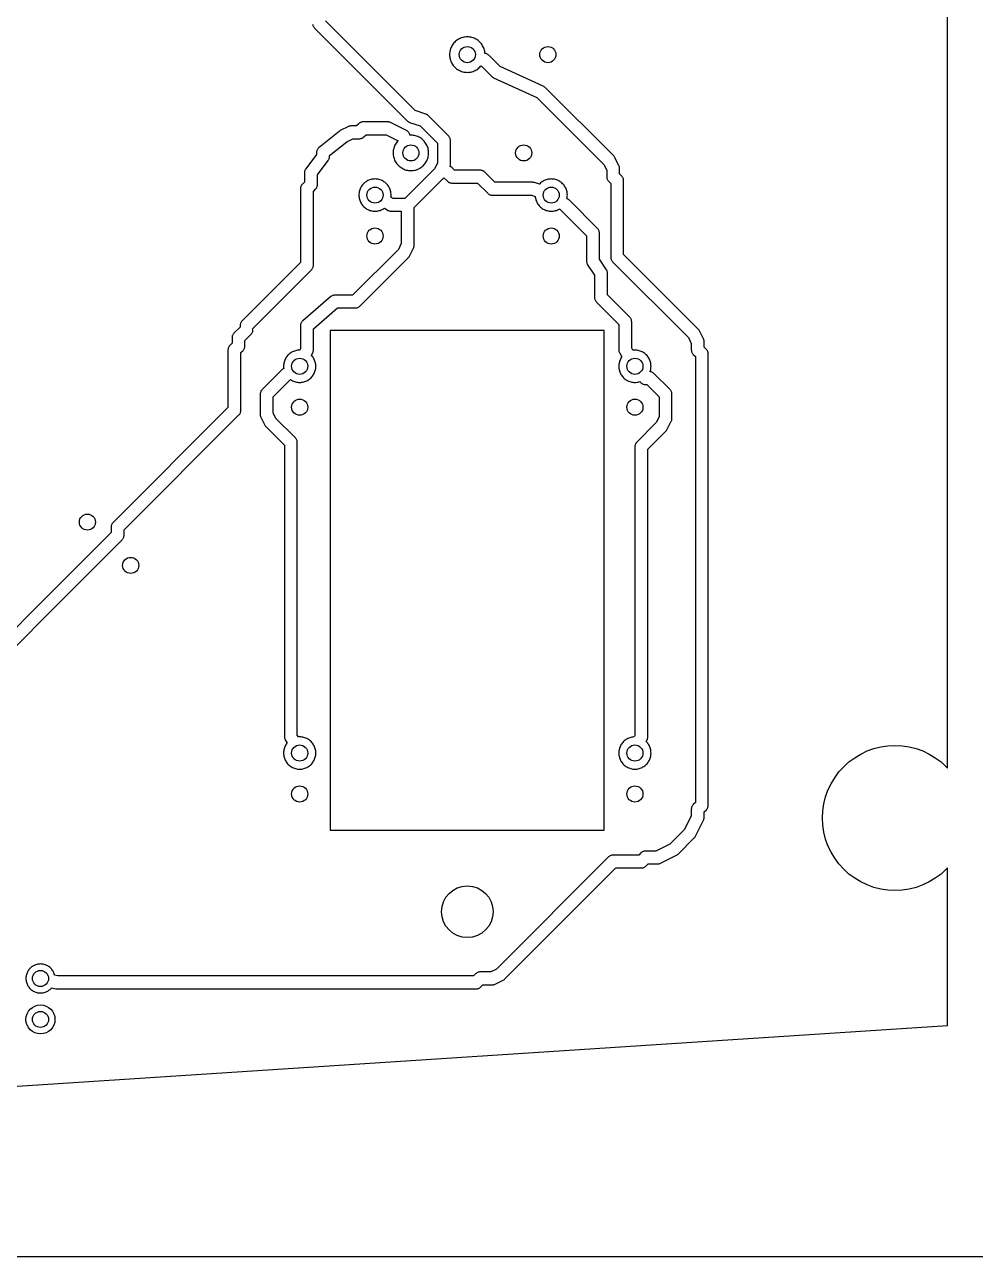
# Model space of a CAD drawing. Header units: millimetres. Extents: x 0 to 250, y 0 to 130.
# Drawn here: x 90.8 to 149.8, y 0 to 76.4 of the extents above; entities that cross this region are included whole.
import ezdxf

# ---------------------------------------------------------------- set-up
doc = ezdxf.new("R2010")
doc.units = ezdxf.units.MM
for name, color, linetype in [('0_REF_BLANK_250x130_DO_NOT_CUT', 8, 'Continuous'), ('1_ISOLATE_0.4mm_PROFILE_OUTSIDE_0.12deep', 1, 'Continuous'), ('2_DRILL_1.0mm', 3, 'Continuous'), ('3_DRILL_3.2mm_STANDOFF', 5, 'Continuous'), ('4_CUTOUTS_PROFILE_INSIDE_THRU', 4, 'Continuous'), ('5_OUTLINE_PROFILE_OUTSIDE_THRU', 2, 'Continuous')]:
    doc.layers.add(name, color=color, linetype=linetype)

msp = doc.modelspace()

# ---------------------------------------------------------------- linework, layer by layer
at = {"layer": '0_REF_BLANK_250x130_DO_NOT_CUT'}
msp.add_lwpolyline([(0, 0), (250, 0), (250, 130), (0, 130)], close=True, dxfattribs=at)
at = {"layer": '1_ISOLATE_0.4mm_PROFILE_OUTSIDE_0.12deep'}
for points in [[(108.6519, 76.4608), (108.6577, 76.422), (108.6672, 76.3839), (108.6804, 76.3469), (108.6972, 76.3114), (108.7174, 76.2778), (108.7408, 76.2462), (108.7672, 76.2172), (114.5172, 70.4672), (114.5446, 70.4422), (114.5742, 70.4199), (114.6057, 70.4004), (114.6389, 70.3839), (114.6735, 70.3705), (115.3339, 70.1504), (116.4, 69.0843), (116.4, 67.8444), (116.2213, 67.4869), (114.3768, 65.6425), (114.3392, 65.6481), (114.3, 65.65), (113.6591, 65.65), (113.5144, 65.7353), (113.5199, 65.7906), (113.522, 65.856), (113.5199, 65.9214), (113.5134, 65.9865), (113.5028, 66.0511), (113.4879, 66.1148), (113.4689, 66.1774), (113.4459, 66.2387), (113.4189, 66.2983), (113.388, 66.356), (113.3535, 66.4116), (113.3154, 66.4648), (113.2738, 66.5153), (113.2291, 66.5631), (113.1813, 66.6078), (113.1308, 66.6494), (113.0776, 66.6875), (113.022, 66.722), (112.9643, 66.7529), (112.9047, 66.7799), (112.8434, 66.8029), (112.7808, 66.8219), (112.7171, 66.8368), (112.6525, 66.8474), (112.5874, 66.8539), (112.522, 66.856), (112.4566, 66.8539), (112.3915, 66.8474), (112.3269, 66.8368), (112.2632, 66.8219), (112.2006, 66.8029), (112.1393, 66.7799), (112.0797, 66.7529), (112.022, 66.722), (111.9664, 66.6875), (111.9132, 66.6494), (111.8627, 66.6078), (111.8149, 66.5631), (111.7702, 66.5153), (111.7286, 66.4648), (111.6905, 66.4116), (111.656, 66.356), (111.6251, 66.2983), (111.5981, 66.2387), (111.5751, 66.1774), (111.5561, 66.1148), (111.5412, 66.0511), (111.5306, 65.9865), (111.5241, 65.9214), (111.522, 65.856), (111.5241, 65.7906), (111.5306, 65.7255), (111.5412, 65.6609), (111.5561, 65.5972), (111.5751, 65.5346), (111.5981, 65.4733), (111.6251, 65.4137), (111.656, 65.356), (111.6905, 65.3004), (111.7286, 65.2472), (111.7702, 65.1967), (111.8149, 65.1489), (111.8627, 65.1042), (111.9132, 65.0626), (111.9664, 65.0245), (112.022, 64.99), (112.0797, 64.9591), (112.1393, 64.9321), (112.2006, 64.9091), (112.2632, 64.8901), (112.3269, 64.8752), (112.3915, 64.8646), (112.4566, 64.8581), (112.522, 64.856), (112.5874, 64.8581), (112.6525, 64.8646), (112.7171, 64.8752), (112.7808, 64.8901), (112.8434, 64.9091), (112.9047, 64.9321), (112.9643, 64.9591), (113.022, 64.99), (113.0776, 65.0245), (113.1079, 65.0463), (113.3469, 64.9054), (113.3847, 64.8858), (113.4243, 64.8703), (113.4654, 64.859), (113.5075, 64.8523), (113.55, 64.85), (114.15, 64.85), (114.15, 62.8444), (113.9713, 62.4869), (111.1343, 59.65), (110.05, 59.65), (110.0096, 59.648), (109.9696, 59.6418), (109.9304, 59.6317), (109.8924, 59.6177), (109.8561, 59.5998), (109.8217, 59.5785), (109.7897, 59.5537), (108.0397, 58.0537), (108.0118, 58.0274), (107.9866, 57.9986), (107.9643, 57.9675), (107.945, 57.9344), (107.929, 57.8996), (107.9164, 57.8634), (107.9073, 57.8262), (107.9018, 57.7883), (107.9, 57.75), (107.9, 56.3345), (107.855, 56.2328), (107.85, 56.233), (107.7846, 56.2309), (107.7195, 56.2244), (107.6549, 56.2138), (107.5912, 56.1989), (107.5286, 56.1799), (107.4673, 56.1569), (107.4077, 56.1299), (107.35, 56.099), (107.2944, 56.0645), (107.2412, 56.0264), (107.1907, 55.9848), (107.1429, 55.9401), (107.0982, 55.8923), (107.0566, 55.8418), (107.0185, 55.7886), (106.984, 55.733), (106.9531, 55.6753), (106.9261, 55.6157), (106.9031, 55.5544), (106.8841, 55.4918), (106.8692, 55.4281), (106.8586, 55.3635), (106.8521, 55.2984), (106.85, 55.233), (106.8521, 55.1676), (106.8586, 55.1025), (106.8588, 55.1012), (106.8278, 55.0826), (106.7962, 55.0592), (106.7672, 55.0328), (105.5172, 53.7828), (105.4908, 53.7538), (105.4674, 53.7222), (105.4472, 53.6886), (105.4304, 53.6531), (105.4172, 53.6161), (105.4077, 53.578), (105.4019, 53.5392), (105.4, 53.5), (105.4, 52.25), (105.4017, 52.213), (105.4069, 52.1762), (105.4154, 52.1402), (105.4272, 52.105), (105.4422, 52.0711), (105.6922, 51.5711), (105.7134, 51.5338), (105.7385, 51.4991), (105.7672, 51.4672), (106.9, 50.3343), (106.9, 32.25), (106.902, 32.2104), (106.9078, 32.1712), (106.9176, 32.1328), (106.931, 32.0955), (106.9482, 32.0597), (107.0623, 31.8487), (107.0566, 31.8418), (107.0185, 31.7886), (106.984, 31.733), (106.9531, 31.6753), (106.9261, 31.6157), (106.9031, 31.5544), (106.8841, 31.4918), (106.8692, 31.4281), (106.8586, 31.3635), (106.8521, 31.2984), (106.85, 31.233), (106.8521, 31.1676), (106.8586, 31.1025), (106.8692, 31.0379), (106.8841, 30.9742), (106.9031, 30.9116), (106.9261, 30.8503), (106.9531, 30.7907), (106.984, 30.733), (107.0185, 30.6774), (107.0566, 30.6242), (107.0982, 30.5737), (107.1429, 30.5259), (107.1907, 30.4812), (107.2412, 30.4396), (107.2944, 30.4015), (107.35, 30.367), (107.4077, 30.3361), (107.4673, 30.3091), (107.5286, 30.2861), (107.5912, 30.2671), (107.6549, 30.2522), (107.7195, 30.2416), (107.7846, 30.2351), (107.85, 30.233), (107.9154, 30.2351), (107.9805, 30.2416), (108.0451, 30.2522), (108.1088, 30.2671), (108.1714, 30.2861), (108.2327, 30.3091), (108.2923, 30.3361), (108.35, 30.367), (108.4056, 30.4015), (108.4588, 30.4396), (108.5093, 30.4812), (108.5571, 30.5259), (108.6018, 30.5737), (108.6434, 30.6242), (108.6815, 30.6774), (108.716, 30.733), (108.7469, 30.7907), (108.7739, 30.8503), (108.7969, 30.9116), (108.8159, 30.9742), (108.8308, 31.0379), (108.8414, 31.1025), (108.8479, 31.1676), (108.85, 31.233), (108.8479, 31.2984), (108.8414, 31.3635), (108.8308, 31.4281), (108.8159, 31.4918), (108.7969, 31.5544), (108.7739, 31.6157), (108.7469, 31.6753), (108.716, 31.733), (108.6815, 31.7886), (108.6434, 31.8418), (108.6018, 31.8923), (108.5571, 31.9401), (108.5093, 31.9848), (108.4588, 32.0264), (108.4056, 32.0645), (108.35, 32.099), (108.2923, 32.1299), (108.2327, 32.1569), (108.1714, 32.1799), (108.1088, 32.1989), (108.0451, 32.2138), (107.9805, 32.2244), (107.9154, 32.2309), (107.85, 32.233), (107.7846, 32.2309), (107.7661, 32.229), (107.7, 32.3512), (107.7, 50.5), (107.6981, 50.5392), (107.6923, 50.578), (107.6828, 50.6161), (107.6696, 50.6531), (107.6528, 50.6886), (107.6326, 50.7222), (107.6092, 50.7538), (107.5828, 50.7828), (106.3787, 51.9869), (106.2, 52.3444), (106.2, 53.3343), (107.2786, 54.4129), (107.2944, 54.4015), (107.35, 54.367), (107.4077, 54.3361), (107.4673, 54.3091), (107.5286, 54.2861), (107.5912, 54.2671), (107.6549, 54.2522), (107.7195, 54.2416), (107.7846, 54.2351), (107.85, 54.233), (107.9154, 54.2351), (107.9805, 54.2416), (108.0451, 54.2522), (108.1088, 54.2671), (108.1714, 54.2861), (108.2327, 54.3091), (108.2923, 54.3361), (108.35, 54.367), (108.4056, 54.4015), (108.4588, 54.4396), (108.5093, 54.4812), (108.5571, 54.5259), (108.6018, 54.5737), (108.6434, 54.6242), (108.6815, 54.6774), (108.716, 54.733), (108.7469, 54.7907), (108.7739, 54.8503), (108.7969, 54.9116), (108.8159, 54.9742), (108.8308, 55.0379), (108.8414, 55.1025), (108.8479, 55.1676), (108.85, 55.233), (108.8479, 55.2984), (108.8414, 55.3635), (108.8308, 55.4281), (108.8159, 55.4918), (108.7969, 55.5544), (108.7739, 55.6157), (108.7469, 55.6753), (108.716, 55.733), (108.6815, 55.7886), (108.6434, 55.8418), (108.6018, 55.8923), (108.5864, 55.9088), (108.6658, 56.0881), (108.6806, 56.127), (108.6914, 56.1673), (108.6978, 56.2084), (108.7, 56.25), (108.7, 57.566), (110.198, 58.85), (111.3, 58.85), (111.3392, 58.8519), (111.378, 58.8577), (111.4161, 58.8672), (111.4531, 58.8804), (111.4886, 58.8972), (111.5222, 58.9174), (111.5538, 58.9408), (111.5828, 58.9672), (114.5828, 61.9672), (114.6115, 61.9991), (114.6366, 62.0338), (114.6578, 62.0711), (114.9078, 62.5711), (114.9228, 62.605), (114.9346, 62.6402), (114.9431, 62.6762), (114.9483, 62.713), (114.95, 62.75), (114.95, 65.0843), (116.8, 66.9343), (117.0172, 66.7172), (117.0462, 66.6908), (117.0778, 66.6674), (117.1114, 66.6472), (117.1469, 66.6304), (117.1839, 66.6172), (117.222, 66.6077), (117.2608, 66.6019), (117.3, 66.6), (118.8843, 66.6), (119.5172, 65.9672), (119.5462, 65.9408), (119.5778, 65.9174), (119.6114, 65.8972), (119.6469, 65.8804), (119.6839, 65.8672), (119.722, 65.8577), (119.7608, 65.8519), (119.8, 65.85), (122.2338, 65.85), (122.4619, 65.7724), (122.4666, 65.7255), (122.4772, 65.6609), (122.4921, 65.5972), (122.5111, 65.5346), (122.5341, 65.4733), (122.5611, 65.4137), (122.592, 65.356), (122.6265, 65.3004), (122.6646, 65.2472), (122.7062, 65.1967), (122.7509, 65.1489), (122.7987, 65.1042), (122.8492, 65.0626), (122.9024, 65.0245), (122.958, 64.99), (123.0157, 64.9591), (123.0753, 64.9321), (123.1366, 64.9091), (123.1992, 64.8901), (123.2629, 64.8752), (123.3275, 64.8646), (123.3926, 64.8581), (123.458, 64.856), (123.5234, 64.8581), (123.5885, 64.8646), (123.6531, 64.8752), (123.7168, 64.8901), (123.7794, 64.9091), (123.8407, 64.9321), (123.9003, 64.9591), (123.958, 64.99), (123.9836, 65.0059), (123.9908, 64.9962), (124.0172, 64.9672), (125.65, 63.3343), (125.65, 61.75), (125.6519, 61.7109), (125.6577, 61.6721), (125.6672, 61.6341), (125.6803, 61.5972), (125.6971, 61.5617), (125.7172, 61.5281), (126.15, 60.8789), (126.15, 59.5), (126.1519, 59.4608), (126.1577, 59.422), (126.1672, 59.3839), (126.1804, 59.3469), (126.1972, 59.3114), (126.2174, 59.2778), (126.2408, 59.2462), (126.2672, 59.2172), (127.65, 57.8343), (127.65, 56.25), (127.6523, 56.2074), (127.6591, 56.1654), (127.6703, 56.1242), (127.6858, 56.0846), (127.7055, 56.0467), (127.8401, 55.8186), (127.8185, 55.7886), (127.784, 55.733), (127.7531, 55.6753), (127.7261, 55.6157), (127.7031, 55.5544), (127.6841, 55.4918), (127.6692, 55.4281), (127.6586, 55.3635), (127.6521, 55.2984), (127.65, 55.233), (127.6521, 55.1676), (127.6586, 55.1025), (127.6692, 55.0379), (127.6841, 54.9742), (127.7031, 54.9116), (127.7261, 54.8503), (127.7531, 54.7907), (127.784, 54.733), (127.8185, 54.6774), (127.8566, 54.6242), (127.8982, 54.5737), (127.9429, 54.5259), (127.9907, 54.4812), (128.0412, 54.4396), (128.0944, 54.4015), (128.15, 54.367), (128.2077, 54.3361), (128.2673, 54.3091), (128.3286, 54.2861), (128.3912, 54.2671), (128.4549, 54.2522), (128.5195, 54.2416), (128.5846, 54.2351), (128.65, 54.233), (128.7154, 54.2351), (128.7805, 54.2416), (128.8451, 54.2522), (128.9088, 54.2671), (128.9638, 54.2838), (128.9674, 54.2778), (128.9908, 54.2462), (129.0172, 54.2172), (129.0462, 54.1908), (129.0778, 54.1674), (129.1114, 54.1472), (129.1469, 54.1304), (129.1839, 54.1172), (129.222, 54.1077), (129.2608, 54.1019), (129.3, 54.1), (129.3843, 54.1), (130.15, 53.3343), (130.15, 52.0944), (129.9713, 51.7369), (128.7672, 50.5328), (128.7408, 50.5038), (128.7174, 50.4722), (128.6972, 50.4386), (128.6804, 50.4031), (128.6672, 50.3661), (128.6577, 50.328), (128.6519, 50.2892), (128.65, 50.25), (128.65, 32.3258), (128.613, 32.2318), (128.5846, 32.2309), (128.5195, 32.2244), (128.4549, 32.2138), (128.3912, 32.1989), (128.3286, 32.1799), (128.2673, 32.1569), (128.2077, 32.1299), (128.15, 32.099), (128.0944, 32.0645), (128.0412, 32.0264), (127.9907, 31.9848), (127.9429, 31.9401), (127.8982, 31.8923), (127.8566, 31.8418), (127.8185, 31.7886), (127.784, 31.733), (127.7531, 31.6753), (127.7261, 31.6157), (127.7031, 31.5544), (127.6841, 31.4918), (127.6692, 31.4281), (127.6586, 31.3635), (127.6521, 31.2984), (127.65, 31.233), (127.6521, 31.1676), (127.6586, 31.1025), (127.6692, 31.0379), (127.6841, 30.9742), (127.7031, 30.9116), (127.7261, 30.8503), (127.7531, 30.7907), (127.784, 30.733), (127.8185, 30.6774), (127.8566, 30.6242), (127.8982, 30.5737), (127.9429, 30.5259), (127.9907, 30.4812), (128.0412, 30.4396), (128.0944, 30.4015), (128.15, 30.367), (128.2077, 30.3361), (128.2673, 30.3091), (128.3286, 30.2861), (128.3912, 30.2671), (128.4549, 30.2522), (128.5195, 30.2416), (128.5846, 30.2351), (128.65, 30.233), (128.7154, 30.2351), (128.7805, 30.2416), (128.8451, 30.2522), (128.9088, 30.2671), (128.9714, 30.2861), (129.0327, 30.3091), (129.0923, 30.3361), (129.15, 30.367), (129.2056, 30.4015), (129.2588, 30.4396), (129.3093, 30.4812), (129.3571, 30.5259), (129.4018, 30.5737), (129.4434, 30.6242), (129.4815, 30.6774), (129.516, 30.733), (129.5469, 30.7907), (129.5739, 30.8503), (129.5969, 30.9116), (129.6159, 30.9742), (129.6308, 31.0379), (129.6414, 31.1025), (129.6479, 31.1676), (129.65, 31.233), (129.6479, 31.2984), (129.6414, 31.3635), (129.6308, 31.4281), (129.6159, 31.4918), (129.5969, 31.5544), (129.5739, 31.6157), (129.5469, 31.6753), (129.516, 31.733), (129.4815, 31.7886), (129.4434, 31.8418), (129.4018, 31.8923), (129.3577, 31.9395), (129.4222, 32.1036), (129.4343, 32.1391), (129.443, 32.1755), (129.4482, 32.2126), (129.45, 32.25), (129.45, 50.0843), (130.5828, 51.2172), (130.6115, 51.2491), (130.6366, 51.2838), (130.6578, 51.3211), (130.9078, 51.8211), (130.9228, 51.855), (130.9346, 51.8902), (130.9431, 51.9262), (130.9483, 51.963), (130.95, 52), (130.95, 53.5), (130.9481, 53.5392), (130.9423, 53.578), (130.9328, 53.6161), (130.9196, 53.6531), (130.9028, 53.6886), (130.8826, 53.7222), (130.8592, 53.7538), (130.8328, 53.7828), (129.8328, 54.7828), (129.8038, 54.8092), (129.7722, 54.8326), (129.7386, 54.8528), (129.7031, 54.8696), (129.6661, 54.8828), (129.628, 54.8923), (129.5917, 54.8977), (129.5969, 54.9116), (129.6159, 54.9742), (129.6308, 55.0379), (129.6414, 55.1025), (129.6479, 55.1676), (129.65, 55.233), (129.6479, 55.2984), (129.6414, 55.3635), (129.6308, 55.4281), (129.6159, 55.4918), (129.5969, 55.5544), (129.5739, 55.6157), (129.5469, 55.6753), (129.516, 55.733), (129.4815, 55.7886), (129.4434, 55.8418), (129.4018, 55.8923), (129.3571, 55.9401), (129.3093, 55.9848), (129.2588, 56.0264), (129.2056, 56.0645), (129.15, 56.099), (129.0923, 56.1299), (129.0327, 56.1569), (128.9714, 56.1799), (128.9088, 56.1989), (128.8451, 56.2138), (128.7805, 56.2244), (128.7154, 56.2309), (128.65, 56.233), (128.5846, 56.2309), (128.529, 56.2254), (128.45, 56.3592), (128.45, 58), (128.4481, 58.0392), (128.4423, 58.078), (128.4328, 58.1161), (128.4196, 58.1531), (128.4028, 58.1886), (128.3826, 58.2222), (128.3592, 58.2538), (128.3328, 58.2828), (126.95, 59.6657), (126.95, 61), (126.9481, 61.0391), (126.9423, 61.0779), (126.9328, 61.1159), (126.9197, 61.1528), (126.9029, 61.1883), (126.8828, 61.2219), (126.45, 61.8711), (126.45, 63.5), (126.4481, 63.5392), (126.4423, 63.578), (126.4328, 63.6161), (126.4196, 63.6531), (126.4028, 63.6886), (126.3826, 63.7222), (126.3592, 63.7538), (126.3328, 63.7828), (124.5828, 65.5328), (124.5538, 65.5592), (124.5222, 65.5826), (124.4886, 65.6028), (124.4531, 65.6196), (124.431, 65.6275), (124.4388, 65.6609), (124.4494, 65.7255), (124.4559, 65.7906), (124.458, 65.856), (124.4559, 65.9214), (124.4494, 65.9865), (124.4388, 66.0511), (124.4239, 66.1148), (124.4049, 66.1774), (124.3819, 66.2387), (124.3549, 66.2983), (124.324, 66.356), (124.2895, 66.4116), (124.2514, 66.4648), (124.2098, 66.5153), (124.1651, 66.5631), (124.1173, 66.6078), (124.0668, 66.6494), (124.0136, 66.6875), (123.958, 66.722), (123.9003, 66.7529), (123.8407, 66.7799), (123.7794, 66.8029), (123.7168, 66.8219), (123.6531, 66.8368), (123.5885, 66.8474), (123.5234, 66.8539), (123.458, 66.856), (123.3926, 66.8539), (123.3275, 66.8474), (123.2629, 66.8368), (123.1992, 66.8219), (123.1366, 66.8029), (123.0753, 66.7799), (123.0157, 66.7529), (122.958, 66.722), (122.9024, 66.6875), (122.8492, 66.6494), (122.7987, 66.6078), (122.7509, 66.5631), (122.7196, 66.5297), (122.4288, 66.6287), (122.3868, 66.6405), (122.3436, 66.6476), (122.3, 66.65), (119.9657, 66.65), (119.3328, 67.2828), (119.3038, 67.3092), (119.2722, 67.3326), (119.2386, 67.3528), (119.2031, 67.3696), (119.1661, 67.3828), (119.128, 67.3923), (119.0892, 67.3981), (119.05, 67.4), (117.4657, 67.4), (117.3328, 67.5328), (117.3038, 67.5592), (117.2722, 67.5826), (117.2386, 67.6028), (117.2031, 67.6196), (117.1804, 67.6277), (117.1846, 67.6402), (117.1931, 67.6762), (117.1983, 67.713), (117.2, 67.75), (117.2, 69.25), (117.1981, 69.2892), (117.1923, 69.328), (117.1828, 69.3661), (117.1696, 69.4031), (117.1528, 69.4386), (117.1326, 69.4722), (117.1092, 69.5038), (117.0828, 69.5328), (115.8328, 70.7828), (115.8054, 70.8078), (115.7758, 70.8301), (115.7443, 70.8496), (115.7111, 70.8661), (115.6765, 70.8795), (115.0161, 71.0996), (109.45, 76.6657)], [(85.7, 33.3343), (96.8328, 44.4672), (96.8592, 44.4962), (96.8826, 44.5278), (96.9028, 44.5614), (96.9196, 44.5969), (96.9328, 44.6339), (96.9423, 44.672), (96.9481, 44.7108), (96.95, 44.75), (96.95, 45.0843), (104.0828, 52.2172), (104.1092, 52.2462), (104.1326, 52.2778), (104.1528, 52.3114), (104.1696, 52.3469), (104.1828, 52.3839), (104.1923, 52.422), (104.1981, 52.4608), (104.2, 52.5), (104.2, 56.0843), (104.3328, 56.2172), (104.3592, 56.2462), (104.3826, 56.2778), (104.4028, 56.3114), (104.4196, 56.3469), (104.4328, 56.3839), (104.4423, 56.422), (104.4481, 56.4608), (104.45, 56.5), (104.45, 56.8343), (104.8328, 57.2172), (104.8592, 57.2462), (104.8826, 57.2778), (104.9028, 57.3114), (104.9196, 57.3469), (104.9328, 57.3839), (104.9423, 57.422), (104.9481, 57.4608), (104.95, 57.5), (104.95, 57.5843), (108.5828, 61.2172), (108.6092, 61.2462), (108.6326, 61.2778), (108.6528, 61.3114), (108.6696, 61.3469), (108.6828, 61.3839), (108.6923, 61.422), (108.6981, 61.4608), (108.7, 61.5), (108.7, 66.0843), (108.8328, 66.2172), (108.8592, 66.2462), (108.8826, 66.2778), (108.9028, 66.3114), (108.9196, 66.3469), (108.9328, 66.3839), (108.9423, 66.422), (108.9481, 66.4608), (108.95, 66.5), (108.95, 67.1167), (109.62, 68.01), (109.6407, 68.0404), (109.6585, 68.0725), (109.6733, 68.1062), (109.6849, 68.1411), (109.6933, 68.1769), (109.6983, 68.2133), (109.7, 68.25), (109.7, 68.3078), (110.7668, 69.1612), (111.1444, 69.35), (111.55, 69.35), (111.5892, 69.3519), (111.628, 69.3577), (111.6661, 69.3672), (111.7031, 69.3804), (111.7386, 69.3972), (111.7722, 69.4174), (111.8038, 69.4408), (111.8328, 69.4672), (111.9657, 69.6), (113.2056, 69.6), (113.9504, 69.2276), (113.923, 69.1983), (113.8773, 69.1426), (113.8354, 69.0841), (113.7974, 69.023), (113.7634, 68.9595), (113.7337, 68.894), (113.7084, 68.8266), (113.6875, 68.7577), (113.6711, 68.6876), (113.6594, 68.6166), (113.6524, 68.5449), (113.65, 68.473), (113.6524, 68.4011), (113.6594, 68.3294), (113.6711, 68.2584), (113.6875, 68.1883), (113.7084, 68.1194), (113.7337, 68.052), (113.7634, 67.9865), (113.7974, 67.923), (113.8354, 67.8619), (113.8773, 67.8034), (113.923, 67.7477), (113.9722, 67.6952), (114.0247, 67.646), (114.0804, 67.6003), (114.1389, 67.5584), (114.2, 67.5204), (114.2635, 67.4864), (114.329, 67.4567), (114.3964, 67.4314), (114.4653, 67.4105), (114.5354, 67.3941), (114.6064, 67.3824), (114.6781, 67.3754), (114.75, 67.373), (114.8219, 67.3754), (114.8936, 67.3824), (114.9646, 67.3941), (115.0347, 67.4105), (115.1036, 67.4314), (115.171, 67.4567), (115.2365, 67.4864), (115.3, 67.5204), (115.3611, 67.5584), (115.4196, 67.6003), (115.4753, 67.646), (115.5278, 67.6952), (115.577, 67.7477), (115.6227, 67.8034), (115.6646, 67.8619), (115.7026, 67.923), (115.7366, 67.9865), (115.7663, 68.052), (115.7916, 68.1194), (115.8125, 68.1883), (115.8289, 68.2584), (115.8406, 68.3294), (115.8476, 68.4011), (115.85, 68.473), (115.8476, 68.5449), (115.8406, 68.6166), (115.8289, 68.6876), (115.8125, 68.7577), (115.7916, 68.8266), (115.7663, 68.894), (115.7366, 68.9595), (115.7026, 69.023), (115.6646, 69.0841), (115.6227, 69.1426), (115.577, 69.1983), (115.5278, 69.2508), (115.4753, 69.3), (115.4196, 69.3457), (115.3611, 69.3876), (115.3, 69.4256), (115.2365, 69.4596), (115.171, 69.4893), (115.1036, 69.5146), (115.0347, 69.5355), (114.9646, 69.5519), (114.8936, 69.5636), (114.8219, 69.5706), (114.75, 69.573), (114.6931, 69.5711), (114.69, 69.5887), (114.6795, 69.6265), (114.6652, 69.6631), (114.6475, 69.6981), (114.6264, 69.7312), (114.6022, 69.7621), (114.575, 69.7904), (114.5452, 69.816), (114.5131, 69.8385), (114.4789, 69.8578), (113.4789, 70.3578), (113.445, 70.3728), (113.4098, 70.3846), (113.3738, 70.3931), (113.337, 70.3983), (113.3, 70.4), (111.8, 70.4), (111.7608, 70.3981), (111.722, 70.3923), (111.6839, 70.3828), (111.6469, 70.3696), (111.6114, 70.3528), (111.5778, 70.3326), (111.5462, 70.3092), (111.5172, 70.2828), (111.3843, 70.15), (111.05, 70.15), (111.013, 70.1483), (110.9762, 70.1431), (110.9402, 70.1346), (110.905, 70.1228), (110.8711, 70.1078), (110.3711, 69.8578), (110.3344, 69.8369), (110.3001, 69.8123), (109.0501, 68.8123), (109.0203, 68.786), (108.9933, 68.7567), (108.9693, 68.725), (108.9485, 68.691), (108.9313, 68.6551), (108.9177, 68.6177), (108.9079, 68.5791), (108.902, 68.5398), (108.9, 68.5), (108.9, 68.3833), (108.23, 67.49), (108.2093, 67.4596), (108.1915, 67.4275), (108.1767, 67.3938), (108.1651, 67.3589), (108.1567, 67.3231), (108.1517, 67.2867), (108.15, 67.25), (108.15, 66.6657), (108.0172, 66.5328), (107.9908, 66.5038), (107.9674, 66.4722), (107.9472, 66.4386), (107.9304, 66.4031), (107.9172, 66.3661), (107.9077, 66.328), (107.9019, 66.2892), (107.9, 66.25), (107.9, 61.6657), (104.2672, 58.0328), (104.2408, 58.0038), (104.2174, 57.9722), (104.1972, 57.9386), (104.1804, 57.9031), (104.1672, 57.8661), (104.1577, 57.828), (104.1519, 57.7892), (104.15, 57.75), (104.15, 57.6657), (103.7672, 57.2828), (103.7408, 57.2538), (103.7174, 57.2222), (103.6972, 57.1886), (103.6804, 57.1531), (103.6672, 57.1161), (103.6577, 57.078), (103.6519, 57.0392), (103.65, 57), (103.65, 56.6657), (103.5172, 56.5328), (103.4908, 56.5038), (103.4674, 56.4722), (103.4472, 56.4386), (103.4304, 56.4031), (103.4172, 56.3661), (103.4077, 56.328), (103.4019, 56.2892), (103.4, 56.25), (103.4, 52.6657), (96.2672, 45.5328), (96.2408, 45.5038), (96.2174, 45.4722), (96.1972, 45.4386), (96.1804, 45.4031), (96.1672, 45.3661), (96.1577, 45.328), (96.1519, 45.2892), (96.15, 45.25), (96.15, 44.9157), (85.0172, 33.7828)]]:
    msp.add_lwpolyline(points, dxfattribs=at)
msp.add_lwpolyline([(90.8669, 17.1841), (90.8727, 17.1255), (90.8823, 17.0674), (90.8957, 17.0101), (90.9128, 16.9537), (90.9335, 16.8986), (90.9578, 16.8449), (90.9856, 16.793), (91.0167, 16.743), (91.051, 16.6951), (91.0883, 16.6496), (91.1286, 16.6066), (91.1716, 16.5663), (91.2171, 16.529), (91.265, 16.4947), (91.315, 16.4636), (91.3669, 16.4358), (91.4206, 16.4115), (91.4757, 16.3908), (91.5321, 16.3737), (91.5894, 16.3603), (91.6475, 16.3507), (91.7061, 16.3449), (91.765, 16.343), (91.8239, 16.3449), (91.8825, 16.3507), (91.9406, 16.3603), (91.9979, 16.3737), (92.0543, 16.3908), (92.1094, 16.4115), (92.1631, 16.4358), (92.215, 16.4636), (92.265, 16.4947), (92.3129, 16.529), (92.3584, 16.5663), (92.4014, 16.6066), (92.4417, 16.6496), (92.4579, 16.6694), (92.7086, 16.6106), (92.754, 16.6027), (92.8, 16.6), (118.8, 16.6), (118.8392, 16.6019), (118.878, 16.6077), (118.9161, 16.6172), (118.9531, 16.6304), (118.9886, 16.6472), (119.0222, 16.6674), (119.0538, 16.6908), (119.0828, 16.7172), (119.2157, 16.85), (119.8, 16.85), (119.837, 16.8517), (119.8738, 16.8569), (119.9098, 16.8654), (119.945, 16.8772), (119.9789, 16.8922), (120.4789, 17.1422), (120.5162, 17.1634), (120.5509, 17.1885), (120.5828, 17.2172), (127.4657, 24.1), (129.05, 24.1), (129.0892, 24.1019), (129.128, 24.1077), (129.1661, 24.1172), (129.2031, 24.1304), (129.2386, 24.1472), (129.2722, 24.1674), (129.3038, 24.1908), (129.3328, 24.2172), (129.4657, 24.35), (130.05, 24.35), (130.087, 24.3517), (130.1238, 24.3569), (130.1598, 24.3654), (130.195, 24.3772), (130.2289, 24.3922), (131.2289, 24.8922), (131.2662, 24.9134), (131.3009, 24.9385), (131.3328, 24.9672), (132.3328, 25.9672), (132.3615, 25.9991), (132.3866, 26.0338), (132.4078, 26.0711), (132.9078, 27.0711), (132.9228, 27.105), (132.9346, 27.1402), (132.9431, 27.1762), (132.9483, 27.213), (132.95, 27.25), (132.95, 27.5843), (133.0828, 27.7172), (133.1092, 27.7462), (133.1326, 27.7778), (133.1528, 27.8114), (133.1696, 27.8469), (133.1828, 27.8839), (133.1923, 27.922), (133.1981, 27.9608), (133.2, 28), (133.2, 56), (133.1981, 56.0392), (133.1923, 56.078), (133.1828, 56.1161), (133.1696, 56.1531), (133.1528, 56.1886), (133.1326, 56.2222), (133.1092, 56.2538), (133.0828, 56.2828), (132.95, 56.4157), (132.95, 56.75), (132.9483, 56.787), (132.9431, 56.8238), (132.9346, 56.8598), (132.9228, 56.895), (132.9078, 56.9289), (132.6578, 57.4289), (132.6366, 57.4662), (132.6115, 57.5009), (132.5828, 57.5328), (127.95, 62.1657), (127.95, 66.75), (127.9481, 66.7892), (127.9423, 66.828), (127.9328, 66.8661), (127.9196, 66.9031), (127.9028, 66.9386), (127.8826, 66.9722), (127.8592, 67.0038), (127.8328, 67.0328), (127.7, 67.1657), (127.7, 67.5), (127.6983, 67.537), (127.6931, 67.5738), (127.6846, 67.6098), (127.6728, 67.645), (127.6578, 67.6789), (127.4078, 68.1789), (127.3866, 68.2162), (127.3615, 68.2509), (127.3328, 68.2828), (123.0828, 72.5328), (123.0564, 72.557), (123.0278, 72.5788), (122.9975, 72.5979), (122.9655, 72.6141), (120.2816, 73.8341), (119.5828, 74.5328), (119.5538, 74.5592), (119.5222, 74.5826), (119.4886, 74.6028), (119.4531, 74.6196), (119.4161, 74.6328), (119.378, 74.6423), (119.3475, 74.6469), (119.3406, 74.7166), (119.3289, 74.7876), (119.3125, 74.8577), (119.2916, 74.9266), (119.2663, 74.994), (119.2366, 75.0595), (119.2026, 75.123), (119.1646, 75.1841), (119.1227, 75.2426), (119.077, 75.2983), (119.0278, 75.3508), (118.9753, 75.4), (118.9196, 75.4457), (118.8611, 75.4876), (118.8, 75.5256), (118.7365, 75.5596), (118.671, 75.5893), (118.6036, 75.6146), (118.5347, 75.6355), (118.4646, 75.6519), (118.3936, 75.6636), (118.3219, 75.6706), (118.25, 75.673), (118.1781, 75.6706), (118.1064, 75.6636), (118.0354, 75.6519), (117.9653, 75.6355), (117.8964, 75.6146), (117.829, 75.5893), (117.7635, 75.5596), (117.7, 75.5256), (117.6389, 75.4876), (117.5804, 75.4457), (117.5247, 75.4), (117.4722, 75.3508), (117.423, 75.2983), (117.3773, 75.2426), (117.3354, 75.1841), (117.2974, 75.123), (117.2634, 75.0595), (117.2337, 74.994), (117.2084, 74.9266), (117.1875, 74.8577), (117.1711, 74.7876), (117.1594, 74.7166), (117.1524, 74.6449), (117.15, 74.573), (117.1524, 74.5011), (117.1594, 74.4294), (117.1711, 74.3584), (117.1875, 74.2883), (117.2084, 74.2194), (117.2337, 74.152), (117.2634, 74.0865), (117.2974, 74.023), (117.3354, 73.9619), (117.3773, 73.9034), (117.423, 73.8477), (117.4722, 73.7952), (117.5247, 73.746), (117.5804, 73.7003), (117.6389, 73.6584), (117.7, 73.6204), (117.7635, 73.5864), (117.829, 73.5567), (117.8964, 73.5314), (117.9653, 73.5105), (118.0354, 73.4941), (118.1064, 73.4824), (118.1781, 73.4754), (118.25, 73.473), (118.3219, 73.4754), (118.3936, 73.4824), (118.4646, 73.4941), (118.5347, 73.5105), (118.6036, 73.5314), (118.671, 73.5567), (118.7365, 73.5864), (118.8, 73.6204), (118.8611, 73.6584), (118.9196, 73.7003), (118.9753, 73.746), (119.0278, 73.7952), (119.077, 73.8477), (119.1039, 73.8804), (119.7672, 73.2172), (119.7936, 73.193), (119.8222, 73.1712), (119.8525, 73.1521), (119.8845, 73.1359), (122.5684, 71.9159), (126.7213, 67.7631), (126.9, 67.4056), (126.9, 67), (126.9019, 66.9608), (126.9077, 66.922), (126.9172, 66.8839), (126.9304, 66.8469), (126.9472, 66.8114), (126.9674, 66.7778), (126.9908, 66.7462), (127.0172, 66.7172), (127.15, 66.5843), (127.15, 62), (127.1519, 61.9608), (127.1577, 61.922), (127.1672, 61.8839), (127.1804, 61.8469), (127.1972, 61.8114), (127.2174, 61.7778), (127.2408, 61.7462), (127.2672, 61.7172), (131.9713, 57.0131), (132.15, 56.6556), (132.15, 56.25), (132.1519, 56.2108), (132.1577, 56.172), (132.1672, 56.1339), (132.1804, 56.0969), (132.1972, 56.0614), (132.2174, 56.0278), (132.2408, 55.9962), (132.2672, 55.9672), (132.4, 55.8343), (132.4, 28.1657), (132.2672, 28.0328), (132.2408, 28.0038), (132.2174, 27.9722), (132.1972, 27.9386), (132.1804, 27.9031), (132.1672, 27.8661), (132.1577, 27.828), (132.1519, 27.7892), (132.15, 27.75), (132.15, 27.3444), (131.7213, 26.4869), (130.8131, 25.5787), (129.9556, 25.15), (129.3, 25.15), (129.2608, 25.1481), (129.222, 25.1423), (129.1839, 25.1328), (129.1469, 25.1196), (129.1114, 25.1028), (129.0778, 25.0826), (129.0462, 25.0592), (129.0172, 25.0328), (128.8843, 24.9), (127.3, 24.9), (127.2608, 24.8981), (127.222, 24.8923), (127.1839, 24.8828), (127.1469, 24.8696), (127.1114, 24.8528), (127.0778, 24.8326), (127.0462, 24.8092), (127.0172, 24.7828), (120.0631, 17.8287), (119.7056, 17.65), (119.05, 17.65), (119.0108, 17.6481), (118.972, 17.6423), (118.9339, 17.6328), (118.8969, 17.6196), (118.8614, 17.6028), (118.8278, 17.5826), (118.7962, 17.5592), (118.7672, 17.5328), (118.6343, 17.4), (92.8463, 17.4), (92.6408, 17.4483), (92.6343, 17.4759), (92.6172, 17.5323), (92.5965, 17.5874), (92.5722, 17.6411), (92.5444, 17.693), (92.5133, 17.743), (92.479, 17.7909), (92.4417, 17.8364), (92.4014, 17.8794), (92.3584, 17.9197), (92.3129, 17.957), (92.265, 17.9913), (92.215, 18.0224), (92.1631, 18.0502), (92.1094, 18.0745), (92.0543, 18.0952), (91.9979, 18.1123), (91.9406, 18.1257), (91.8825, 18.1353), (91.8239, 18.1411), (91.765, 18.143), (91.7061, 18.1411), (91.6475, 18.1353), (91.5894, 18.1257), (91.5321, 18.1123), (91.4757, 18.0952), (91.4206, 18.0745), (91.3669, 18.0502), (91.315, 18.0224), (91.265, 17.9913), (91.2171, 17.957), (91.1716, 17.9197), (91.1286, 17.8794), (91.0883, 17.8364), (91.051, 17.7909), (91.0167, 17.743), (90.9856, 17.693), (90.9578, 17.6411), (90.9335, 17.5874), (90.9128, 17.5323), (90.8957, 17.4759), (90.8823, 17.4186), (90.8727, 17.3605), (90.8669, 17.3019), (90.865, 17.243)], close=True, dxfattribs=at)
msp.add_circle((91.765, 14.703), 0.9, dxfattribs=at)
at = {"layer": '2_DRILL_1.0mm'}
for centre in [(118.25, 74.573), (123.25, 74.573), (114.75, 68.473), (121.75, 68.473), (112.522, 65.856), (123.458, 65.856), (112.522, 63.316), (123.458, 63.316), (107.85, 55.233), (128.65, 55.233), (107.85, 52.693), (128.65, 52.693), (94.6766, 45.5636), (97.3636, 42.8766), (107.85, 31.233), (128.65, 31.233), (107.85, 28.693), (128.65, 28.693), (91.765, 17.243), (91.765, 14.703)]:
    msp.add_circle(centre, 0.5, dxfattribs=at)
at = {"layer": '3_DRILL_3.2mm_STANDOFF'}
msp.add_circle((118.25, 21.385), 1.6, dxfattribs=at)
at = {"layer": '4_CUTOUTS_PROFILE_INSIDE_THRU'}
msp.add_lwpolyline([(109.75, 57.453), (109.75, 26.453), (126.75, 26.453), (126.75, 57.453)], close=True, dxfattribs=at)
at = {"layer": '5_OUTLINE_PROFILE_OUTSIDE_THRU'}
msp.add_lwpolyline([(5.007, 5), (148.044, 14.328), (148.05, 24.11), (147.643, 23.725), (147.288, 23.462), (146.909, 23.235), (146.51, 23.047), (146.094, 22.898), (145.666, 22.79), (145.229, 22.726), (144.788, 22.704), (144.347, 22.726), (143.91, 22.79), (143.482, 22.898), (143.066, 23.047), (142.667, 23.235), (142.288, 23.462), (141.933, 23.725), (141.606, 24.022), (141.309, 24.349), (141.046, 24.704), (140.819, 25.083), (140.631, 25.482), (140.482, 25.898), (140.374, 26.326), (140.31, 26.763), (140.288, 27.204), (140.31, 27.645), (140.374, 28.082), (140.482, 28.51), (140.631, 28.926), (140.819, 29.325), (141.046, 29.704), (141.309, 30.059), (141.606, 30.386), (141.933, 30.683), (142.288, 30.946), (142.667, 31.173), (143.066, 31.361), (143.482, 31.51), (143.91, 31.618), (144.347, 31.682), (144.788, 31.704), (145.229, 31.682), (145.666, 31.618), (146.094, 31.51), (146.51, 31.361), (146.909, 31.173), (147.288, 30.946), (147.643, 30.683), (148.05, 30.298), (148.05, 109.835)], dxfattribs=at)

doc.saveas('drawing.dxf')
